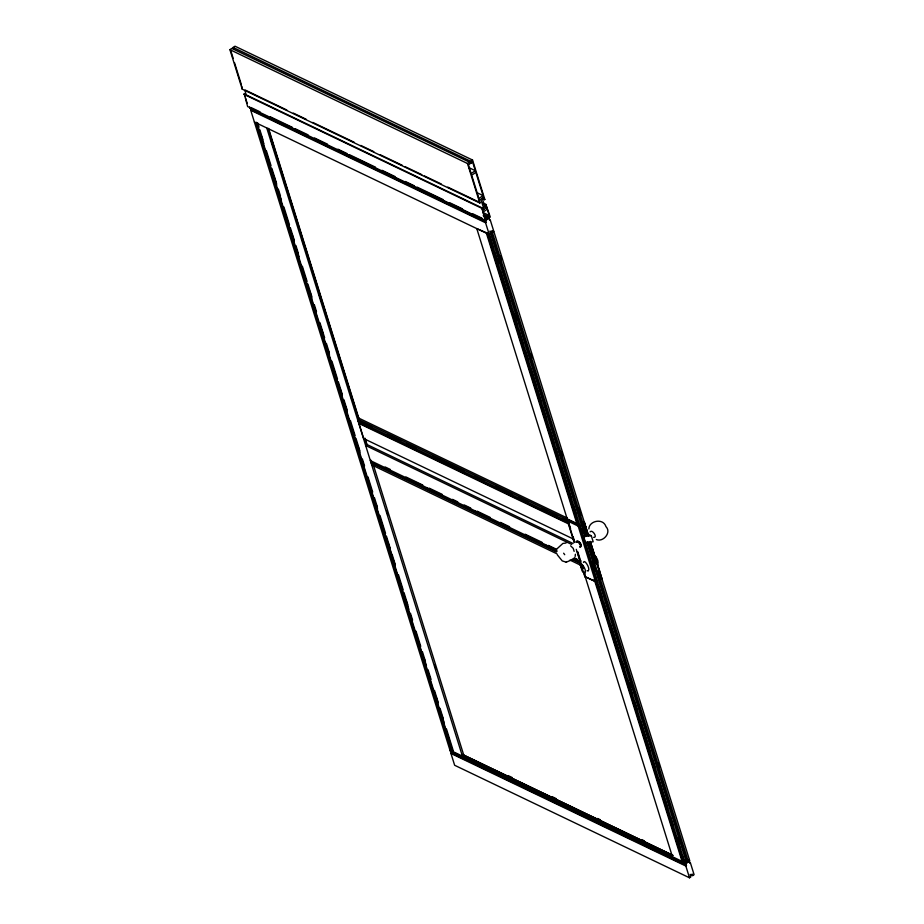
<?xml version="1.0" encoding="UTF-8"?>
<svg xmlns="http://www.w3.org/2000/svg" width="924" height="924" viewBox="0 0 924 924"><rect width="100%" height="100%" fill="white"/><g stroke="black" fill="none" stroke-linecap="round" stroke-linejoin="round"><path stroke-width="1.39" d="M574.151 551.374L573.215 548.348L570.605 545.807M575.386 554.261L575.132 556.514M575.848 542.157C576.876 538.022 583.645 546.269 580.029 547.32M576.98 542.134C577.835 539.085 582.605 544.606 580.722 546.246M580.468 565.5L581.312 564.633L582.79 566.169M588.865 528.932C588.981 520.732 603.222 517.694 605.959 526.611C611.85 532.524 602.991 542.584 596.327 539.524M583.448 562.427L584.037 561.584A3.176 1.34 55.6 0 1 585.504 562.289C587.364 564.31 589.986 568.988 588.218 570.986A3.176 1.34 55.6 0 1 587.144 570.593M576.391 542.053L578.262 541.995L580.584 545.634M590.09 531.82C592.376 528.909 598.047 537.953 593.647 537.375M580.642 564.46L580.953 566.701L582.651 568.064M582.998 567.948L582.859 566.643M583.391 567.521L582.559 568.075M583.24 568.248C576.692 554.839 583.806 577.246 582.744 565.465M556.999 548.833L562.866 543.451L566.031 543.035M229.914 49.665L231.762 48.406L471.228 162.994L472.626 162.047L475.317 170.686L471.159 173.527L468.468 164.888L469.854 163.929L469.323 162.231L467.475 163.49L229.914 49.665L242.215 89.154L479.775 202.98L479.452 200.15L480.838 199.203L484.003 209.344L482.617 210.291L481.831 207.785L244.271 93.959L247.632 106.56L485.204 220.386L487.04 219.127L486.509 217.417L485.123 218.364L483.148 212L487.294 209.159L489.281 215.523L487.895 216.47L483.991 214.611M233.668 49.168L233.137 47.459L234.985 46.2L472.545 160.025L484.846 199.503L481.785 198.579M242.215 89.154L241.892 86.325M249.676 106.907L250.138 108.42L250.75 108.004M250.716 110.256L251.316 109.84L486.174 222.372L485.574 222.776L250.716 110.256L450.404 751.651L685.261 864.183L685.862 863.767L686.44 865.603L685.839 866.019L450.97 753.487L451.57 753.072L686.44 865.603M259.332 134.546L259.933 134.142M233.137 47.459L470.697 161.284L472.545 160.025M483.079 195.611L478.921 198.441L471.69 175.237L475.848 172.395L483.079 195.611L476.588 192.492M483.391 203.696L485.978 204.943L486.763 207.45L485.377 208.397L482.224 198.256L483.61 197.309L484.384 199.827M481.831 207.785L485.204 220.386M485.978 204.943L490.263 216.921L488.426 218.18L483.229 215.696M480.549 218.815L481.15 218.399M250.138 108.42L485.008 220.952L485.608 220.536L486.174 222.372M486.382 220.004L488.207 218.757L487.733 217.244M489.581 217.81L488.981 218.226L489.547 220.062L490.159 219.646L588.553 535.851M574.451 542.18L476.807 228.667L488.53 233.587L487.93 234.003L578.516 524.844M489.859 231.127L492.446 232.374L491.984 230.861L490.147 232.109L490.621 233.622L489.166 234.592L487.93 234.003M567.729 521.494L358.281 421.136L357.669 419.196L359.043 418.26M358.281 421.136L361.862 422.153M573.157 538.923L363.709 438.577L359.009 423.492L359.609 423.077L569.057 523.423M362.254 423.042L362.855 422.626L371.956 426.992M557.022 551.524L371.621 462.497L371.021 462.901L556.41 551.928M375.005 464.818L375.606 464.402M584.06 571.956L585.319 576.01L584.811 576.622L597.481 582.339L595.449 581.566L578.158 526.056L579.567 524.832L567.209 518.907L567.428 520.917L568.029 520.512M578.759 525.641L578.158 526.056L567.428 520.917M587.687 534.222L584.141 521.702L583.633 522.303L587.433 534.488M583.668 536.613L587.595 533.933L591.302 535.712L593.185 541.764L585.55 542.665L583.668 536.613L591.302 535.712M573.816 558.292L580.295 561.411L580.907 560.995M592.423 561.931L594.536 560.487L596.765 561.549L594.652 562.993L592.423 561.931L595.241 570.963L597.47 572.037L599.572 570.593M595.241 570.963L592.861 561.63M595.449 581.566L596.049 581.15L593.658 580.006M600.923 577.812L601.536 577.396L590.563 542.203M257.115 123.354L452.737 751.408L453.338 751.004L451.235 750.692L255.625 122.626M679.833 850.138L680.445 849.734L676.576 837.329M680.803 862.046L681.404 861.63L685.862 863.767M596.119 581.358L683.552 862.057L684.153 861.653L682.051 861.341L594.536 580.364M684.927 861.122L689.362 859.516M597.897 571.228L688.461 861.988L686.636 863.235L586.636 542.169M450.97 753.487L454.643 765.268L689.5 877.8L690.875 876.864L690.413 875.351L692.238 874.092L692.711 875.606L694.086 874.67L690.413 862.877L689.812 863.293L689.235 861.457L689.835 861.041L590.274 541.36M580.411 546.465L579.718 546.673M593.658 555.555L596.107 557.045L596.338 559.274M571.979 559.69L566.216 562.219M593.578 555.624C596.95 556.04 599.191 562.497 597.62 564.552A3.176 1.34 55.6 0 1 597.297 564.518M566.354 562.219L562.231 560.903L557.322 554.85M580.561 564.529L582.293 565.234M583.113 567.856C579.048 566.273 581.889 562.901 583.367 567.613M583.321 568.179L581.924 567.763M468.826 167.579L475.317 170.686M482.247 198.267L484.846 199.503M482.547 202.76L486.44 204.631M245.276 90.078L286.81 109.991M293.301 113.098L306.283 119.311M312.774 122.43L354.319 142.331M360.81 145.438L373.793 151.663M380.284 154.77L402.344 165.338M404.943 166.586L421.818 174.671M424.416 175.918L441.291 184.003M447.782 187.11L480.237 202.656M484.164 206.202L486.763 207.45M243.809 94.271L484.003 209.344M482.79 212.416L489.281 215.523M250.97 107.53L260.048 111.873M270.432 116.851L292.492 127.42M295.091 128.667L308.062 134.881M314.553 137.988L327.523 144.202M337.907 149.18L346.985 153.534M349.584 154.77L375.537 167.209M382.028 170.316L394.998 176.53M405.382 181.508L414.46 185.863M417.059 187.098L443.012 199.538M449.503 202.645L462.474 208.859M472.857 213.837L481.935 218.191M492.515 230.861L493.751 231.462L492.377 232.398L586.752 535.412M254.389 122.037L489.246 234.569M567.197 517.994L358.385 417.937L268.445 129.187M357.669 419.196L567.128 519.554M387.56 434.465L400.566 440.702M407.068 443.82L416.17 448.175M433.079 456.271L435.678 457.519M438.288 458.766L448.683 463.756M451.282 465.003L464.287 471.228M474.693 476.218L483.795 480.572M495.507 486.186L512.404 494.282M518.907 497.401L528.02 501.767M542.319 508.616L547.528 511.111M550.127 512.358L556.629 515.465M563.132 518.583L568.329 521.078M359.009 423.492L568.456 523.839M581.901 565.28L582.501 567.221L581.82 565.384M584.719 576.426L597.181 582.547L579.267 525.04L566.909 519.115L574.174 542.584M508.096 775.571L512 777.431M552.217 796.707L556.109 798.579M597.632 818.468L600.23 819.715M641.753 839.604L644.351 840.852M684.569 860.117L688.461 861.988M462.508 754.492L672.568 855.139M462.982 754.793L673.192 855.509M683.575 860.487L686.162 861.722L684.788 862.669L449.93 750.138M452.31 751.859L458.812 754.977M473.134 761.838L487.456 768.699M493.959 771.817L503.072 776.183M517.394 783.044L522.603 785.539M525.202 786.786L531.704 789.904M538.218 793.023L551.235 799.26M561.653 804.25L566.851 806.744M577.269 811.734L579.868 812.981M582.478 814.229L595.495 820.466M605.913 825.455L615.014 829.821M628.043 836.058L643.658 843.543M650.161 846.661L659.274 851.027M669.692 856.017L674.901 858.511M690.113 874.37L692.711 875.606M573.088 543.508L366.967 444.525L365.592 445.472L571.713 544.455M385.158 466.99L390.332 469.484M405.89 476.946L422.742 485.042M429.233 488.161L442.192 494.386M452.564 499.364L457.75 501.848M464.229 504.966L470.709 508.073M477.2 511.191L490.159 517.417M500.531 522.395L509.609 526.749M525.155 534.222L542.018 542.319M548.498 545.426L556.271 549.168M574.428 557.877L577.015 559.124M556.964 550.196L370.293 460.556L370.894 460.14L371.621 462.497M409.99 480.018L412.589 481.265M426.842 488.115L432.028 490.598M474.809 511.145L479.995 513.64M544.813 544.756L547.401 546.003M572.568 558.985L580.341 562.716M571.968 559.401L581.034 563.755M371.621 464.841L557.01 553.869M569.969 560.094L580.341 565.072M594.64 555.982L596.292 558.258M581.843 567.475L580.607 565.546M563.64 553.21L564.714 554.7M595.645 557.311L596.13 558.512M584.245 521.898L588.461 535.435M590.24 542.446L601.755 579.417L601.536 577.396M589.962 542.619L592.076 549.387M592.919 552.09L596.708 564.275M599.237 572.395L600.508 576.461M470.697 161.284L471.228 162.994M487.895 216.47L488.426 218.18M500.242 255.682L501.524 259.817M530.722 353.546L532.005 357.68M561.203 451.409L562.485 455.544M578.805 507.923L580.953 514.818M658.223 762.924L659.517 767.059M588.888 542.296L594.894 561.584M594.652 562.993L597.47 572.037M491.129 231.808L585.943 536.197M587.652 541.707L593.658 560.995M597.1 572.014L686.751 859.874M490.54 233.645L584.915 536.659M497.459 259.228L498.741 263.363M515.049 315.696L516.331 319.831M581.543 529.186L582.825 533.321M629.591 683.448L630.873 687.583M677.639 837.71L678.921 841.833M467.475 163.49L479.775 202.98M484.534 219.438L485.008 220.952M485.574 222.776L685.261 864.183M685.839 866.019L689.5 877.8M488.969 234.962L492.827 247.366M494.548 252.887L496.696 259.771M500.127 270.801L505.705 288.727M506.571 291.476L510.429 303.881M513.005 312.15L516.874 324.555M518.583 330.076L523.307 345.241M525.028 350.75L528.031 360.395M530.607 368.664L536.186 386.59M537.052 389.351L540.91 401.755M542.631 407.265L545.634 416.909M549.064 427.939L553.788 443.104M555.509 448.614L558.512 458.269M561.087 466.539L566.666 484.453M567.532 487.214L571.39 499.618M573.111 505.128L576.114 514.784M598.013 585.077L601.87 597.481M603.591 602.991L606.594 612.647M610.036 623.677L614.76 638.831M615.615 641.591L619.473 653.996M622.048 662.265L624.197 669.161M627.639 680.191L632.363 695.345M634.072 700.866L637.075 710.51M640.517 721.54L649.965 751.859M652.54 760.129L654.677 767.024M658.119 778.054L663.698 795.968M664.552 798.729L667.567 808.373M670.143 816.643L673.146 826.299M682.097 855.023L684.153 861.653M487.04 232.871L577.985 524.867M595.564 581.335L682.651 860.937M486.428 233.275L576.946 523.896M568.456 521.864L570.57 528.632M573.099 536.752L574.358 540.817M577.731 551.651L580.688 561.122M579.995 559.99L580.85 562.728M583.841 572.314L672.429 856.733M577.315 551.801L580.295 561.411M576.287 549.353L584.811 576.622M268.549 128.401L359.921 421.771M365.072 438.299L367.221 445.183M373.377 464.957L463.744 755.093L462.37 756.028L266.747 127.962M364.784 438.334L367.267 446.327M358.882 420.72L359.609 423.077M271.171 140.205L273.319 147.089M284.049 181.52L285.331 185.655M301.628 237.988L303.777 244.883M319.219 294.467L321.367 301.351M350.543 395.01L351.825 399.145M386.579 510.706L387.861 514.841M434.615 664.968L435.909 669.091M257.727 122.938L259.009 127.073M259.863 129.822L262.866 139.466M266.308 150.485L271.021 165.639M271.875 168.387L276.599 183.541M278.309 189.05L280.457 195.934M283.887 206.953L289.466 224.855M290.321 227.616L294.19 240.009M295.899 245.518L298.048 252.402M302.333 266.181L307.057 281.335M307.911 284.084L311.781 296.477M314.345 304.747L316.493 311.631M319.923 322.649L324.647 337.803M326.357 343.312L329.36 352.956M331.935 361.215L337.514 379.117M338.369 381.878L342.238 394.271M343.947 399.78L346.95 409.424M350.381 420.443L355.105 435.585M355.959 438.346L359.817 450.739M362.393 459.009L364.541 465.892M367.971 476.911L372.695 492.065M374.405 497.574L377.408 507.207M379.983 515.476L385.562 533.379M386.417 536.139L390.286 548.533M391.995 554.042L394.998 563.686M398.429 574.705L403.153 589.847M404.007 592.607L407.865 605.001M410.441 613.27L412.589 620.154M416.019 631.173L420.743 646.326M422.453 651.836L425.456 661.469M428.031 669.738L431.034 679.383M434.465 690.401L438.334 702.794M440.043 708.304L443.046 717.948M446.477 728.967L453.338 751.004M261.711 136.844L263.86 143.728M273.723 175.41L276.726 185.043M280.157 196.061L281.45 200.196M292.169 234.627L294.317 241.522M297.747 252.541L299.041 256.664M309.759 291.106L311.908 297.99M321.771 329.672L323.065 333.795M328.205 350.323L329.498 354.458M340.217 388.889L342.365 395.784M345.795 406.803L347.089 410.926M357.807 445.368L359.956 452.252M376.253 504.585L377.546 508.72M388.265 543.15L391.268 552.795M393.843 561.064L395.126 565.188M405.855 599.63L408.858 609.263M424.301 658.847L426.449 665.73M436.313 697.412L437.606 701.547M441.891 715.315L444.04 722.21M256.225 122.222L451.848 750.276M451.004 751.235L451.57 753.072M244.86 90.448L246.442 95.519M230.908 51.063L233.218 58.466M234.557 62.774L241.36 84.627M244.271 93.959L245.045 96.466M245.576 98.175L247.17 103.269M596.384 558.708L594.906 555.855A3.176 1.34 55.6 0 0 593.751 555.174M580.157 564.356L582.016 570.755L583.425 572.557A3.176 1.34 55.6 0 0 584.892 573.261C586.671 571.251 584.037 566.574 582.189 564.552A3.176 1.34 55.6 0 0 580.711 563.848L580.157 564.356"/></g></svg>
